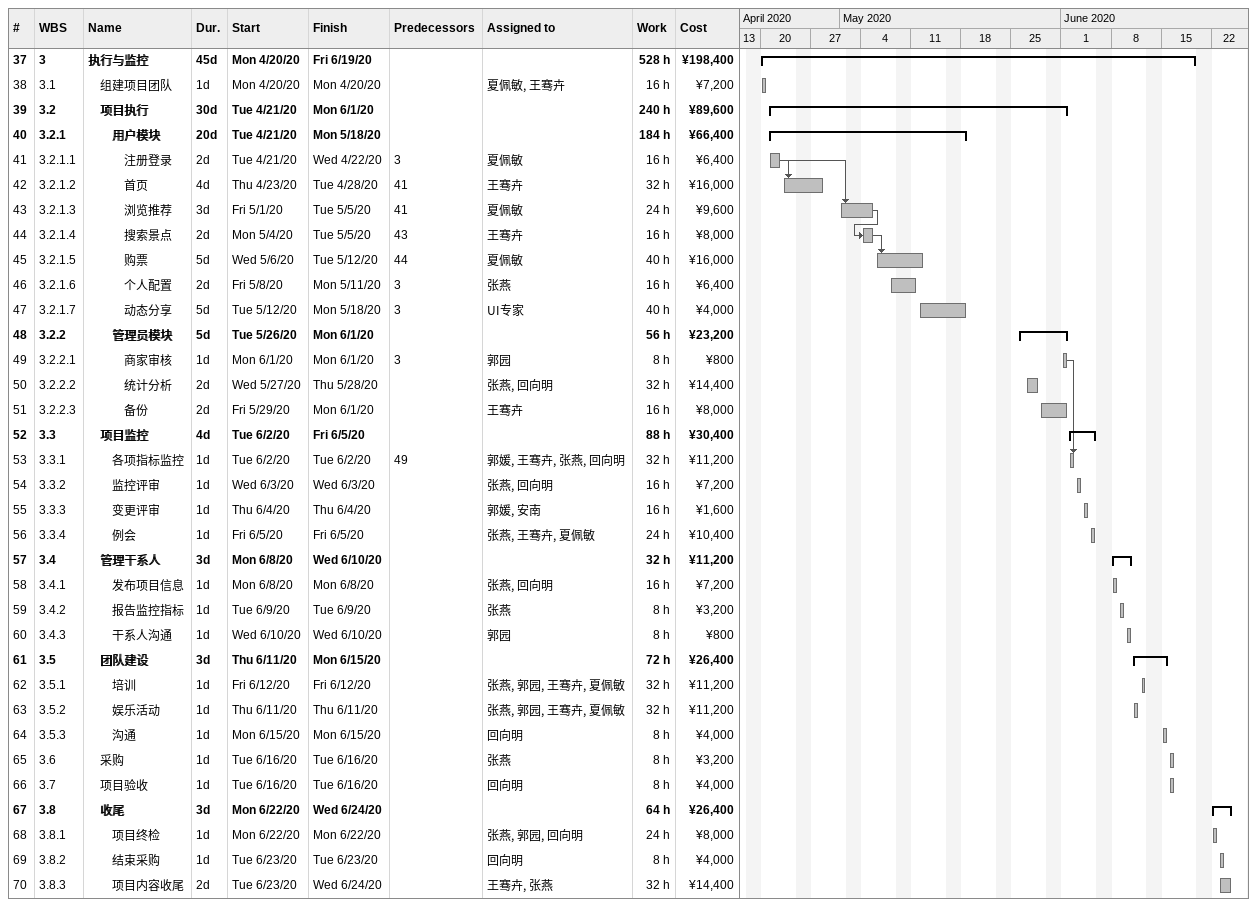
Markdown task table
| ID | WBS | Task | Duration | Start | Finish | Predecessors | Resources | Work (h) | Cost (¥) |
|---|---|---|---|---|---|---|---|---|---|
| 37 | 3 | **执行与监控** | 45d | 2020-04-20 | 2020-06-19 |  |  | 528 | 198400 |
| 38 | 3.1 | 组建项目团队 | 1d | 2020-04-20 | 2020-04-20 |  | 夏佩敏, 王骞卉 | 16 | 7200 |
| 39 | 3.2 | **项目执行** | 30d | 2020-04-21 | 2020-06-01 |  |  | 240 | 89600 |
| 40 | 3.2.1 | **用户模块** | 20d | 2020-04-21 | 2020-05-18 |  |  | 184 | 66400 |
| 41 | 3.2.1.1 | 注册登录 | 2d | 2020-04-21 | 2020-04-22 | 3 | 夏佩敏 | 16 | 6400 |
| 42 | 3.2.1.2 | 首页 | 4d | 2020-04-23 | 2020-04-28 | 41 | 王骞卉 | 32 | 16000 |
| 43 | 3.2.1.3 | 浏览推荐 | 3d | 2020-05-01 | 2020-05-05 | 41 | 夏佩敏 | 24 | 9600 |
| 44 | 3.2.1.4 | 搜索景点 | 2d | 2020-05-04 | 2020-05-05 | 43 | 王骞卉 | 16 | 8000 |
| 45 | 3.2.1.5 | 购票 | 5d | 2020-05-06 | 2020-05-12 | 44 | 夏佩敏 | 40 | 16000 |
| 46 | 3.2.1.6 | 个人配置 | 2d | 2020-05-08 | 2020-05-11 | 3 | 张燕 | 16 | 6400 |
| 47 | 3.2.1.7 | 动态分享 | 5d | 2020-05-12 | 2020-05-18 | 3 | UI专家 | 40 | 4000 |
| 48 | 3.2.2 | **管理员模块** | 5d | 2020-05-26 | 2020-06-01 |  |  | 56 | 23200 |
| 49 | 3.2.2.1 | 商家审核 | 1d | 2020-06-01 | 2020-06-01 | 3 | 郭园 | 8 | 800 |
| 50 | 3.2.2.2 | 统计分析 | 2d | 2020-05-27 | 2020-05-28 |  | 张燕, 回向明 | 32 | 14400 |
| 51 | 3.2.2.3 | 备份 | 2d | 2020-05-29 | 2020-06-01 |  | 王骞卉 | 16 | 8000 |
| 52 | 3.3 | **项目监控** | 4d | 2020-06-02 | 2020-06-05 |  |  | 88 | 30400 |
| 53 | 3.3.1 | 各项指标监控 | 1d | 2020-06-02 | 2020-06-02 | 49 | 郭媛, 王骞卉, 张燕, 回向明 | 32 | 11200 |
| 54 | 3.3.2 | 监控评审 | 1d | 2020-06-03 | 2020-06-03 |  | 张燕, 回向明 | 16 | 7200 |
| 55 | 3.3.3 | 变更评审 | 1d | 2020-06-04 | 2020-06-04 |  | 郭媛, 安南 | 16 | 1600 |
| 56 | 3.3.4 | 例会 | 1d | 2020-06-05 | 2020-06-05 |  | 张燕, 王骞卉, 夏佩敏 | 24 | 10400 |
| 57 | 3.4 | **管理干系人** | 3d | 2020-06-08 | 2020-06-10 |  |  | 32 | 11200 |
| 58 | 3.4.1 | 发布项目信息 | 1d | 2020-06-08 | 2020-06-08 |  | 张燕, 回向明 | 16 | 7200 |
| 59 | 3.4.2 | 报告监控指标 | 1d | 2020-06-09 | 2020-06-09 |  | 张燕 | 8 | 3200 |
| 60 | 3.4.3 | 干系人沟通 | 1d | 2020-06-10 | 2020-06-10 |  | 郭园 | 8 | 800 |
| 61 | 3.5 | **团队建设** | 3d | 2020-06-11 | 2020-06-15 |  |  | 72 | 26400 |
| 62 | 3.5.1 | 培训 | 1d | 2020-06-12 | 2020-06-12 |  | 张燕, 郭园, 王骞卉, 夏佩敏 | 32 | 11200 |
| 63 | 3.5.2 | 娱乐活动 | 1d | 2020-06-11 | 2020-06-11 |  | 张燕, 郭园, 王骞卉, 夏佩敏 | 32 | 11200 |
| 64 | 3.5.3 | 沟通 | 1d | 2020-06-15 | 2020-06-15 |  | 回向明 | 8 | 4000 |
| 65 | 3.6 | 采购 | 1d | 2020-06-16 | 2020-06-16 |  | 张燕 | 8 | 3200 |
| 66 | 3.7 | 项目验收 | 1d | 2020-06-16 | 2020-06-16 |  | 回向明 | 8 | 4000 |
| 67 | 3.8 | **收尾** | 3d | 2020-06-22 | 2020-06-24 |  |  | 64 | 26400 |
| 68 | 3.8.1 | 项目终检 | 1d | 2020-06-22 | 2020-06-22 |  | 张燕, 郭园, 回向明 | 24 | 8000 |
| 69 | 3.8.2 | 结束采购 | 1d | 2020-06-23 | 2020-06-23 |  | 回向明 | 8 | 4000 |
| 70 | 3.8.3 | 项目内容收尾 | 2d | 2020-06-23 | 2020-06-24 |  | 王骞卉, 张燕 | 32 | 14400 |
